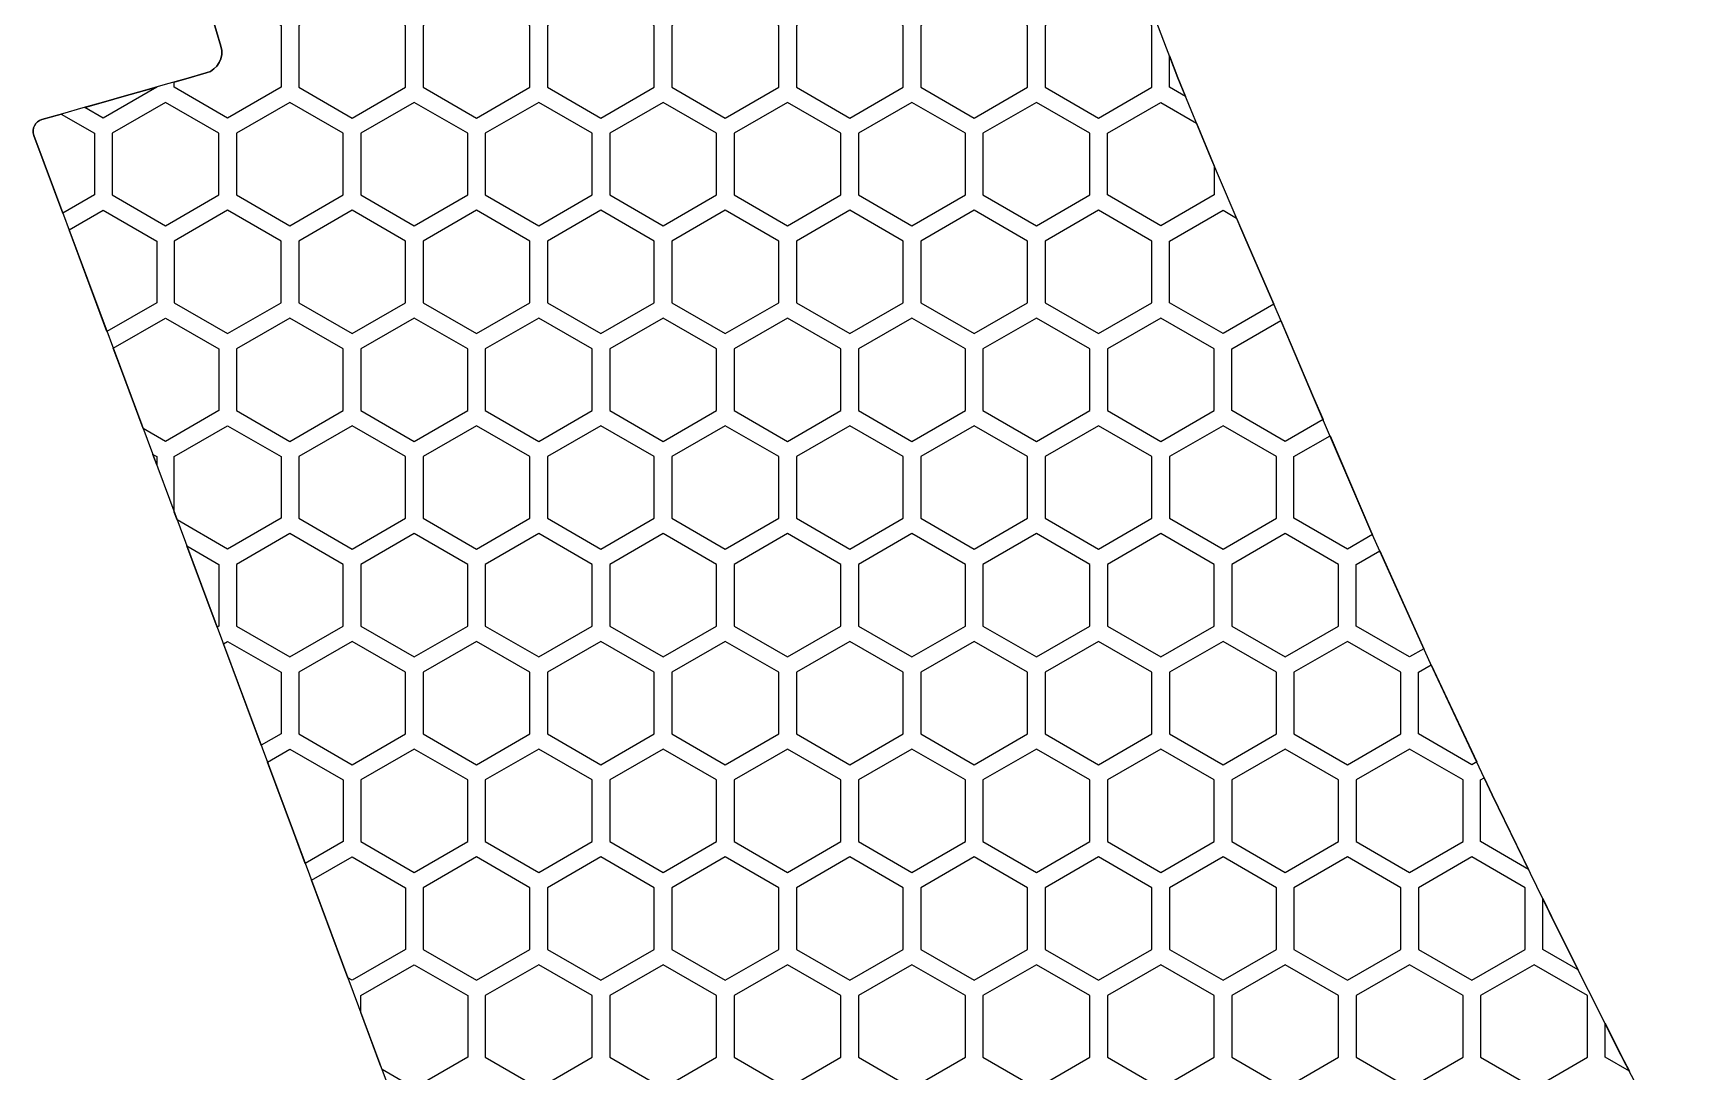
# Model space of a CAD drawing. Header units: millimetres. Extents: x 16 to 185, y -163 to -56.
# Drawn here: x 130.37 to 177.34, y -134.51 to -105.04 of the extents above; entities that cross this region are included whole.
import ezdxf

# ---------------------------------------------------------------- set-up
doc = ezdxf.new("R2010")
doc.units = ezdxf.units.MM
for name, color, linetype in [('outline_5', 3, 'Continuous'), ('pattern_0113', 2, 'Continuous'), ('pattern_0114', 2, 'Continuous'), ('pattern_0115', 2, 'Continuous'), ('pattern_0116', 2, 'Continuous'), ('pattern_0117', 2, 'Continuous'), ('pattern_0118', 2, 'Continuous'), ('pattern_0119', 2, 'Continuous'), ('pattern_0120', 2, 'Continuous'), ('pattern_0121', 2, 'Continuous'), ('pattern_0122', 2, 'Continuous'), ('pattern_0123', 2, 'Continuous'), ('pattern_0124', 2, 'Continuous'), ('pattern_0125', 2, 'Continuous'), ('pattern_0126', 2, 'Continuous'), ('pattern_0127', 2, 'Continuous'), ('pattern_0128', 2, 'Continuous'), ('pattern_0129', 2, 'Continuous'), ('pattern_0130', 2, 'Continuous'), ('pattern_0131', 2, 'Continuous'), ('pattern_0132', 2, 'Continuous'), ('pattern_0133', 2, 'Continuous'), ('pattern_0134', 2, 'Continuous'), ('pattern_0135', 2, 'Continuous'), ('pattern_0136', 2, 'Continuous'), ('pattern_0137', 2, 'Continuous'), ('pattern_0138', 2, 'Continuous'), ('pattern_0139', 2, 'Continuous'), ('pattern_0140', 2, 'Continuous'), ('pattern_0141', 2, 'Continuous'), ('pattern_0142', 2, 'Continuous'), ('pattern_0143', 2, 'Continuous'), ('pattern_0144', 2, 'Continuous'), ('pattern_0145', 2, 'Continuous'), ('pattern_0146', 2, 'Continuous'), ('pattern_0147', 2, 'Continuous'), ('pattern_0148', 2, 'Continuous'), ('pattern_0149', 2, 'Continuous'), ('pattern_0150', 2, 'Continuous'), ('pattern_0151', 2, 'Continuous'), ('pattern_0152', 2, 'Continuous'), ('pattern_0153', 2, 'Continuous'), ('pattern_0154', 2, 'Continuous'), ('pattern_0155', 2, 'Continuous'), ('pattern_0156', 2, 'Continuous'), ('pattern_0157', 2, 'Continuous'), ('pattern_0158', 2, 'Continuous'), ('pattern_0159', 2, 'Continuous'), ('pattern_0160', 2, 'Continuous'), ('pattern_0161', 2, 'Continuous'), ('pattern_0162', 2, 'Continuous'), ('pattern_0163', 2, 'Continuous'), ('pattern_0164', 2, 'Continuous'), ('pattern_0165', 2, 'Continuous'), ('pattern_0166', 2, 'Continuous'), ('pattern_0167', 2, 'Continuous'), ('pattern_0168', 2, 'Continuous'), ('pattern_0169', 2, 'Continuous'), ('pattern_0170', 2, 'Continuous'), ('pattern_0171', 2, 'Continuous'), ('pattern_0172', 2, 'Continuous'), ('pattern_0173', 2, 'Continuous'), ('pattern_0174', 2, 'Continuous'), ('pattern_0175', 2, 'Continuous'), ('pattern_0176', 2, 'Continuous'), ('pattern_0177', 2, 'Continuous'), ('pattern_0178', 2, 'Continuous'), ('pattern_0179', 2, 'Continuous'), ('pattern_0180', 2, 'Continuous'), ('pattern_0181', 2, 'Continuous'), ('pattern_0182', 2, 'Continuous'), ('pattern_0183', 2, 'Continuous'), ('pattern_0184', 2, 'Continuous'), ('pattern_0185', 2, 'Continuous'), ('pattern_0186', 2, 'Continuous'), ('pattern_0187', 2, 'Continuous'), ('pattern_0188', 2, 'Continuous'), ('pattern_0189', 2, 'Continuous'), ('pattern_0190', 2, 'Continuous'), ('pattern_0191', 2, 'Continuous'), ('pattern_0192', 2, 'Continuous'), ('pattern_0193', 2, 'Continuous'), ('pattern_0194', 2, 'Continuous'), ('pattern_0195', 2, 'Continuous'), ('pattern_0196', 2, 'Continuous'), ('pattern_0197', 2, 'Continuous'), ('pattern_0198', 2, 'Continuous'), ('pattern_0199', 2, 'Continuous'), ('pattern_0200', 2, 'Continuous'), ('pattern_0201', 2, 'Continuous'), ('pattern_0202', 2, 'Continuous'), ('pattern_0203', 2, 'Continuous'), ('pattern_0204', 2, 'Continuous'), ('pattern_0205', 2, 'Continuous'), ('pattern_0206', 2, 'Continuous'), ('pattern_0207', 2, 'Continuous'), ('pattern_0208', 2, 'Continuous'), ('pattern_0209', 2, 'Continuous'), ('pattern_0210', 2, 'Continuous'), ('pattern_0211', 2, 'Continuous'), ('pattern_0212', 2, 'Continuous'), ('pattern_0213', 2, 'Continuous'), ('pattern_0214', 2, 'Continuous'), ('pattern_0215', 2, 'Continuous'), ('pattern_0216', 2, 'Continuous'), ('pattern_0217', 2, 'Continuous'), ('pattern_0218', 2, 'Continuous')]:
    doc.layers.add(name, color=color, linetype=linetype)

msp = doc.modelspace()

# ---------------------------------------------------------------- linework, layer by layer
at = {"layer": 'outline_5'}
for points in [[(177.34, -137.703), (175.448, -134.04), (173.595, -130.356), (171.789, -126.651), (170.036, -122.92), (168.344, -119.163), (166.718, -115.375), (165.747, -113.096), (164.765, -110.833), (163.797, -108.573), (162.866, -106.306), (161.996, -104.02)], [(135.453, -104.573), (135.706, -105.402), (135.73, -105.525), (135.729, -105.646), (135.704, -105.763), (135.658, -105.872), (135.591, -105.97), (135.506, -106.054), (135.405, -106.121), (135.288, -106.167), (134.705, -106.333), (134.122, -106.498), (133.538, -106.663), (132.955, -106.828), (132.372, -106.993), (131.789, -107.158), (131.206, -107.323), (130.623, -107.488), (130.554, -107.515), (130.496, -107.555), (130.447, -107.605), (130.41, -107.663), (130.385, -107.727), (130.374, -107.796), (130.377, -107.867), (130.395, -107.938), (132.851, -114.523), (135.307, -121.108), (137.763, -127.694), (140.219, -134.279), (142.675, -140.865)]]:
    msp.add_lwpolyline(points, dxfattribs=at)
at = {"layer": 'pattern_0113'}
msp.add_lwpolyline([(140.219, -134.279), (139.677, -132.827), (139.677, -132.342), (141.193, -131.467), (142.708, -132.342), (142.708, -134.092), (141.193, -134.967), (140.278, -134.439)], close=True, dxfattribs=at)
at = {"layer": 'pattern_0114'}
msp.add_lwpolyline([(146.239, -132.342), (144.724, -131.467), (143.208, -132.342), (143.208, -134.092), (144.724, -134.967), (146.239, -134.092)], close=True, dxfattribs=at)
at = {"layer": 'pattern_0115'}
msp.add_lwpolyline([(149.77, -132.342), (148.255, -131.467), (146.739, -132.342), (146.739, -134.092), (148.255, -134.967), (149.77, -134.092)], close=True, dxfattribs=at)
at = {"layer": 'pattern_0116'}
msp.add_lwpolyline([(153.302, -132.342), (151.786, -131.467), (150.27, -132.342), (150.27, -134.092), (151.786, -134.967), (153.302, -134.092)], close=True, dxfattribs=at)
at = {"layer": 'pattern_0117'}
msp.add_lwpolyline([(156.833, -132.342), (155.317, -131.467), (153.802, -132.342), (153.802, -134.092), (155.317, -134.967), (156.833, -134.092)], close=True, dxfattribs=at)
at = {"layer": 'pattern_0118'}
msp.add_lwpolyline([(160.364, -132.342), (158.848, -131.467), (157.333, -132.342), (157.333, -134.092), (158.848, -134.967), (160.364, -134.092)], close=True, dxfattribs=at)
at = {"layer": 'pattern_0119'}
msp.add_lwpolyline([(163.895, -132.342), (162.379, -131.467), (160.864, -132.342), (160.864, -134.092), (162.379, -134.967), (163.895, -134.092)], close=True, dxfattribs=at)
at = {"layer": 'pattern_0120'}
msp.add_lwpolyline([(167.426, -132.342), (165.91, -131.467), (164.395, -132.342), (164.395, -134.092), (165.91, -134.967), (167.426, -134.092)], close=True, dxfattribs=at)
at = {"layer": 'pattern_0121'}
msp.add_lwpolyline([(170.957, -132.342), (169.441, -131.467), (167.926, -132.342), (167.926, -134.092), (169.441, -134.967), (170.957, -134.092)], close=True, dxfattribs=at)
at = {"layer": 'pattern_0122'}
msp.add_lwpolyline([(174.488, -132.342), (172.972, -131.467), (171.457, -132.342), (171.457, -134.092), (172.972, -134.967), (174.488, -134.092)], close=True, dxfattribs=at)
at = {"layer": 'pattern_0123'}
msp.add_lwpolyline([(175.448, -134.04), (175.682, -134.492), (174.988, -134.092), (174.988, -133.125)], close=True, dxfattribs=at)
at = {"layer": 'pattern_0124'}
msp.add_lwpolyline([(138.277, -129.073), (139.427, -128.409), (140.943, -129.284), (140.943, -131.034), (139.427, -131.909), (139.309, -131.841)], close=True, dxfattribs=at)
at = {"layer": 'pattern_0125'}
msp.add_lwpolyline([(144.474, -129.284), (142.958, -128.409), (141.443, -129.284), (141.443, -131.034), (142.958, -131.909), (144.474, -131.034)], close=True, dxfattribs=at)
at = {"layer": 'pattern_0126'}
msp.add_lwpolyline([(148.005, -129.284), (146.489, -128.409), (144.974, -129.284), (144.974, -131.034), (146.489, -131.909), (148.005, -131.034)], close=True, dxfattribs=at)
at = {"layer": 'pattern_0127'}
msp.add_lwpolyline([(151.536, -129.284), (150.02, -128.409), (148.505, -129.284), (148.505, -131.034), (150.02, -131.909), (151.536, -131.034)], close=True, dxfattribs=at)
at = {"layer": 'pattern_0128'}
msp.add_lwpolyline([(155.067, -129.284), (153.552, -128.409), (152.036, -129.284), (152.036, -131.034), (153.552, -131.909), (155.067, -131.034)], close=True, dxfattribs=at)
at = {"layer": 'pattern_0129'}
msp.add_lwpolyline([(158.598, -129.284), (157.083, -128.409), (155.567, -129.284), (155.567, -131.034), (157.083, -131.909), (158.598, -131.034)], close=True, dxfattribs=at)
at = {"layer": 'pattern_0130'}
msp.add_lwpolyline([(162.129, -129.284), (160.614, -128.409), (159.098, -129.284), (159.098, -131.034), (160.614, -131.909), (162.129, -131.034)], close=True, dxfattribs=at)
at = {"layer": 'pattern_0131'}
msp.add_lwpolyline([(165.66, -129.284), (164.145, -128.409), (162.629, -129.284), (162.629, -131.034), (164.145, -131.909), (165.66, -131.034)], close=True, dxfattribs=at)
at = {"layer": 'pattern_0132'}
msp.add_lwpolyline([(169.191, -129.284), (167.676, -128.409), (166.16, -129.284), (166.16, -131.034), (167.676, -131.909), (169.191, -131.034)], close=True, dxfattribs=at)
at = {"layer": 'pattern_0133'}
msp.add_lwpolyline([(172.722, -129.284), (171.207, -128.409), (169.691, -129.284), (169.691, -131.034), (171.207, -131.909), (172.722, -131.034)], close=True, dxfattribs=at)
at = {"layer": 'pattern_0134'}
msp.add_lwpolyline([(173.595, -130.356), (174.228, -131.614), (173.222, -131.034), (173.222, -129.591)], close=True, dxfattribs=at)
at = {"layer": 'pattern_0135'}
msp.add_lwpolyline([(137.763, -127.694), (137.026, -125.718), (137.662, -125.351), (139.177, -126.226), (139.177, -127.976), (138.1, -128.598)], close=True, dxfattribs=at)
at = {"layer": 'pattern_0136'}
msp.add_lwpolyline([(142.708, -126.226), (141.193, -125.351), (139.677, -126.226), (139.677, -127.976), (141.193, -128.851), (142.708, -127.976)], close=True, dxfattribs=at)
at = {"layer": 'pattern_0137'}
msp.add_lwpolyline([(146.239, -126.226), (144.724, -125.351), (143.208, -126.226), (143.208, -127.976), (144.724, -128.851), (146.239, -127.976)], close=True, dxfattribs=at)
at = {"layer": 'pattern_0138'}
msp.add_lwpolyline([(149.77, -126.226), (148.255, -125.351), (146.739, -126.226), (146.739, -127.976), (148.255, -128.851), (149.77, -127.976)], close=True, dxfattribs=at)
at = {"layer": 'pattern_0139'}
msp.add_lwpolyline([(153.302, -126.226), (151.786, -125.351), (150.27, -126.226), (150.27, -127.976), (151.786, -128.851), (153.302, -127.976)], close=True, dxfattribs=at)
at = {"layer": 'pattern_0140'}
msp.add_lwpolyline([(156.833, -126.226), (155.317, -125.351), (153.802, -126.226), (153.802, -127.976), (155.317, -128.851), (156.833, -127.976)], close=True, dxfattribs=at)
at = {"layer": 'pattern_0141'}
msp.add_lwpolyline([(160.364, -126.226), (158.848, -125.351), (157.333, -126.226), (157.333, -127.976), (158.848, -128.851), (160.364, -127.976)], close=True, dxfattribs=at)
at = {"layer": 'pattern_0142'}
msp.add_lwpolyline([(163.895, -126.226), (162.379, -125.351), (160.864, -126.226), (160.864, -127.976), (162.379, -128.851), (163.895, -127.976)], close=True, dxfattribs=at)
at = {"layer": 'pattern_0143'}
msp.add_lwpolyline([(167.426, -126.226), (165.91, -125.351), (164.395, -126.226), (164.395, -127.976), (165.91, -128.851), (167.426, -127.976)], close=True, dxfattribs=at)
at = {"layer": 'pattern_0144'}
msp.add_lwpolyline([(170.957, -126.226), (169.441, -125.351), (167.926, -126.226), (167.926, -127.976), (169.441, -128.851), (170.957, -127.976)], close=True, dxfattribs=at)
at = {"layer": 'pattern_0145'}
msp.add_lwpolyline([(171.789, -126.651), (172.818, -128.762), (171.457, -127.976), (171.457, -126.226), (171.561, -126.166)], close=True, dxfattribs=at)
at = {"layer": 'pattern_0146'}
msp.add_lwpolyline([(135.775, -122.363), (135.896, -122.293), (137.412, -123.168), (137.412, -124.918), (136.849, -125.243)], close=True, dxfattribs=at)
at = {"layer": 'pattern_0147'}
msp.add_lwpolyline([(140.943, -123.168), (139.427, -122.293), (137.912, -123.168), (137.912, -124.918), (139.427, -125.793), (140.943, -124.918)], close=True, dxfattribs=at)
at = {"layer": 'pattern_0148'}
msp.add_lwpolyline([(144.474, -123.168), (142.958, -122.293), (141.443, -123.168), (141.443, -124.918), (142.958, -125.793), (144.474, -124.918)], close=True, dxfattribs=at)
at = {"layer": 'pattern_0149'}
msp.add_lwpolyline([(148.005, -123.168), (146.489, -122.293), (144.974, -123.168), (144.974, -124.918), (146.489, -125.793), (148.005, -124.918)], close=True, dxfattribs=at)
at = {"layer": 'pattern_0150'}
msp.add_lwpolyline([(151.536, -123.168), (150.02, -122.293), (148.505, -123.168), (148.505, -124.918), (150.02, -125.793), (151.536, -124.918)], close=True, dxfattribs=at)
at = {"layer": 'pattern_0151'}
msp.add_lwpolyline([(155.067, -123.168), (153.552, -122.293), (152.036, -123.168), (152.036, -124.918), (153.552, -125.793), (155.067, -124.918)], close=True, dxfattribs=at)
at = {"layer": 'pattern_0152'}
msp.add_lwpolyline([(158.598, -123.168), (157.083, -122.293), (155.567, -123.168), (155.567, -124.918), (157.083, -125.793), (158.598, -124.918)], close=True, dxfattribs=at)
at = {"layer": 'pattern_0153'}
msp.add_lwpolyline([(162.129, -123.168), (160.614, -122.293), (159.098, -123.168), (159.098, -124.918), (160.614, -125.793), (162.129, -124.918)], close=True, dxfattribs=at)
at = {"layer": 'pattern_0154'}
msp.add_lwpolyline([(165.66, -123.168), (164.145, -122.293), (162.629, -123.168), (162.629, -124.918), (164.145, -125.793), (165.66, -124.918)], close=True, dxfattribs=at)
at = {"layer": 'pattern_0155'}
msp.add_lwpolyline([(169.191, -123.168), (167.676, -122.293), (166.16, -123.168), (166.16, -124.918), (167.676, -125.793), (169.191, -124.918)], close=True, dxfattribs=at)
at = {"layer": 'pattern_0156'}
msp.add_lwpolyline([(171.348, -125.712), (171.207, -125.793), (169.691, -124.918), (169.691, -123.168), (170.054, -122.958)], close=True, dxfattribs=at)
at = {"layer": 'pattern_0157'}
msp.add_lwpolyline([(135.307, -121.108), (134.739, -119.586), (135.646, -120.11), (135.646, -121.86), (135.597, -121.888)], close=True, dxfattribs=at)
at = {"layer": 'pattern_0158'}
msp.add_lwpolyline([(139.177, -120.11), (137.662, -119.235), (136.146, -120.11), (136.146, -121.86), (137.662, -122.735), (139.177, -121.86)], close=True, dxfattribs=at)
at = {"layer": 'pattern_0159'}
msp.add_lwpolyline([(142.708, -120.11), (141.193, -119.235), (139.677, -120.11), (139.677, -121.86), (141.193, -122.735), (142.708, -121.86)], close=True, dxfattribs=at)
at = {"layer": 'pattern_0160'}
msp.add_lwpolyline([(146.239, -120.11), (144.724, -119.235), (143.208, -120.11), (143.208, -121.86), (144.724, -122.735), (146.239, -121.86)], close=True, dxfattribs=at)
at = {"layer": 'pattern_0161'}
msp.add_lwpolyline([(149.77, -120.11), (148.255, -119.235), (146.739, -120.11), (146.739, -121.86), (148.255, -122.735), (149.77, -121.86)], close=True, dxfattribs=at)
at = {"layer": 'pattern_0162'}
msp.add_lwpolyline([(153.302, -120.11), (151.786, -119.235), (150.27, -120.11), (150.27, -121.86), (151.786, -122.735), (153.302, -121.86)], close=True, dxfattribs=at)
at = {"layer": 'pattern_0163'}
msp.add_lwpolyline([(156.833, -120.11), (155.317, -119.235), (153.802, -120.11), (153.802, -121.86), (155.317, -122.735), (156.833, -121.86)], close=True, dxfattribs=at)
at = {"layer": 'pattern_0164'}
msp.add_lwpolyline([(160.364, -120.11), (158.848, -119.235), (157.333, -120.11), (157.333, -121.86), (158.848, -122.735), (160.364, -121.86)], close=True, dxfattribs=at)
at = {"layer": 'pattern_0165'}
msp.add_lwpolyline([(163.895, -120.11), (162.379, -119.235), (160.864, -120.11), (160.864, -121.86), (162.379, -122.735), (163.895, -121.86)], close=True, dxfattribs=at)
at = {"layer": 'pattern_0166'}
msp.add_lwpolyline([(167.426, -120.11), (165.91, -119.235), (164.395, -120.11), (164.395, -121.86), (165.91, -122.735), (167.426, -121.86)], close=True, dxfattribs=at)
at = {"layer": 'pattern_0167'}
msp.add_lwpolyline([(169.847, -122.501), (169.441, -122.735), (167.926, -121.86), (167.926, -120.11), (168.596, -119.723)], close=True, dxfattribs=at)
at = {"layer": 'pattern_0168'}
msp.add_lwpolyline([(133.77, -116.988), (133.881, -117.052), (133.881, -117.284)], close=True, dxfattribs=at)
at = {"layer": 'pattern_0169'}
msp.add_lwpolyline([(134.381, -118.625), (134.381, -117.052), (135.896, -116.177), (137.412, -117.052), (137.412, -118.802), (135.896, -119.677), (134.465, -118.85)], close=True, dxfattribs=at)
at = {"layer": 'pattern_0170'}
msp.add_lwpolyline([(140.943, -117.052), (139.427, -116.177), (137.912, -117.052), (137.912, -118.802), (139.427, -119.677), (140.943, -118.802)], close=True, dxfattribs=at)
at = {"layer": 'pattern_0171'}
msp.add_lwpolyline([(144.474, -117.052), (142.958, -116.177), (141.443, -117.052), (141.443, -118.802), (142.958, -119.677), (144.474, -118.802)], close=True, dxfattribs=at)
at = {"layer": 'pattern_0172'}
msp.add_lwpolyline([(148.005, -117.052), (146.489, -116.177), (144.974, -117.052), (144.974, -118.802), (146.489, -119.677), (148.005, -118.802)], close=True, dxfattribs=at)
at = {"layer": 'pattern_0173'}
msp.add_lwpolyline([(151.536, -117.052), (150.02, -116.177), (148.505, -117.052), (148.505, -118.802), (150.02, -119.677), (151.536, -118.802)], close=True, dxfattribs=at)
at = {"layer": 'pattern_0174'}
msp.add_lwpolyline([(155.067, -117.052), (153.552, -116.177), (152.036, -117.052), (152.036, -118.802), (153.552, -119.677), (155.067, -118.802)], close=True, dxfattribs=at)
at = {"layer": 'pattern_0175'}
msp.add_lwpolyline([(158.598, -117.052), (157.083, -116.177), (155.567, -117.052), (155.567, -118.802), (157.083, -119.677), (158.598, -118.802)], close=True, dxfattribs=at)
at = {"layer": 'pattern_0176'}
msp.add_lwpolyline([(162.129, -117.052), (160.614, -116.177), (159.098, -117.052), (159.098, -118.802), (160.614, -119.677), (162.129, -118.802)], close=True, dxfattribs=at)
at = {"layer": 'pattern_0177'}
msp.add_lwpolyline([(165.66, -117.052), (164.145, -116.177), (162.629, -117.052), (162.629, -118.802), (164.145, -119.677), (165.66, -118.802)], close=True, dxfattribs=at)
at = {"layer": 'pattern_0178'}
msp.add_lwpolyline([(168.344, -119.163), (168.39, -119.265), (167.676, -119.677), (166.16, -118.802), (166.16, -117.052), (167.184, -116.461)], close=True, dxfattribs=at)
at = {"layer": 'pattern_0179'}
msp.add_lwpolyline([(132.851, -114.523), (132.647, -113.975), (134.131, -113.119), (135.646, -113.994), (135.646, -115.744), (134.131, -116.619), (133.496, -116.252)], close=True, dxfattribs=at)
at = {"layer": 'pattern_0180'}
msp.add_lwpolyline([(139.177, -113.994), (137.662, -113.119), (136.146, -113.994), (136.146, -115.744), (137.662, -116.619), (139.177, -115.744)], close=True, dxfattribs=at)
at = {"layer": 'pattern_0181'}
msp.add_lwpolyline([(142.708, -113.994), (141.193, -113.119), (139.677, -113.994), (139.677, -115.744), (141.193, -116.619), (142.708, -115.744)], close=True, dxfattribs=at)
at = {"layer": 'pattern_0182'}
msp.add_lwpolyline([(146.239, -113.994), (144.724, -113.119), (143.208, -113.994), (143.208, -115.744), (144.724, -116.619), (146.239, -115.744)], close=True, dxfattribs=at)
at = {"layer": 'pattern_0183'}
msp.add_lwpolyline([(149.77, -113.994), (148.255, -113.119), (146.739, -113.994), (146.739, -115.744), (148.255, -116.619), (149.77, -115.744)], close=True, dxfattribs=at)
at = {"layer": 'pattern_0184'}
msp.add_lwpolyline([(153.302, -113.994), (151.786, -113.119), (150.27, -113.994), (150.27, -115.744), (151.786, -116.619), (153.302, -115.744)], close=True, dxfattribs=at)
at = {"layer": 'pattern_0185'}
msp.add_lwpolyline([(156.833, -113.994), (155.317, -113.119), (153.802, -113.994), (153.802, -115.744), (155.317, -116.619), (156.833, -115.744)], close=True, dxfattribs=at)
at = {"layer": 'pattern_0186'}
msp.add_lwpolyline([(160.364, -113.994), (158.848, -113.119), (157.333, -113.994), (157.333, -115.744), (158.848, -116.619), (160.364, -115.744)], close=True, dxfattribs=at)
at = {"layer": 'pattern_0187'}
msp.add_lwpolyline([(163.895, -113.994), (162.379, -113.119), (160.864, -113.994), (160.864, -115.744), (162.379, -116.619), (163.895, -115.744)], close=True, dxfattribs=at)
at = {"layer": 'pattern_0188'}
msp.add_lwpolyline([(166.718, -115.375), (166.985, -115.998), (165.91, -116.619), (164.395, -115.744), (164.395, -113.994), (165.787, -113.19)], close=True, dxfattribs=at)
at = {"layer": 'pattern_0189'}
msp.add_lwpolyline([(131.396, -110.621), (132.365, -110.061), (133.881, -110.936), (133.881, -112.686), (132.47, -113.5)], close=True, dxfattribs=at)
at = {"layer": 'pattern_0190'}
msp.add_lwpolyline([(137.412, -110.936), (135.896, -110.061), (134.381, -110.936), (134.381, -112.686), (135.896, -113.561), (137.412, -112.686)], close=True, dxfattribs=at)
at = {"layer": 'pattern_0191'}
msp.add_lwpolyline([(140.943, -110.936), (139.427, -110.061), (137.912, -110.936), (137.912, -112.686), (139.427, -113.561), (140.943, -112.686)], close=True, dxfattribs=at)
at = {"layer": 'pattern_0192'}
msp.add_lwpolyline([(144.474, -110.936), (142.958, -110.061), (141.443, -110.936), (141.443, -112.686), (142.958, -113.561), (144.474, -112.686)], close=True, dxfattribs=at)
at = {"layer": 'pattern_0193'}
msp.add_lwpolyline([(148.005, -110.936), (146.489, -110.061), (144.974, -110.936), (144.974, -112.686), (146.489, -113.561), (148.005, -112.686)], close=True, dxfattribs=at)
at = {"layer": 'pattern_0194'}
msp.add_lwpolyline([(151.536, -110.936), (150.02, -110.061), (148.505, -110.936), (148.505, -112.686), (150.02, -113.561), (151.536, -112.686)], close=True, dxfattribs=at)
at = {"layer": 'pattern_0195'}
msp.add_lwpolyline([(155.067, -110.936), (153.552, -110.061), (152.036, -110.936), (152.036, -112.686), (153.552, -113.561), (155.067, -112.686)], close=True, dxfattribs=at)
at = {"layer": 'pattern_0196'}
msp.add_lwpolyline([(158.598, -110.936), (157.083, -110.061), (155.567, -110.936), (155.567, -112.686), (157.083, -113.561), (158.598, -112.686)], close=True, dxfattribs=at)
at = {"layer": 'pattern_0197'}
msp.add_lwpolyline([(162.129, -110.936), (160.614, -110.061), (159.098, -110.936), (159.098, -112.686), (160.614, -113.561), (162.129, -112.686)], close=True, dxfattribs=at)
at = {"layer": 'pattern_0198'}
msp.add_lwpolyline([(164.765, -110.833), (165.587, -112.728), (164.145, -113.561), (162.629, -112.686), (162.629, -110.936), (164.145, -110.061), (164.53, -110.283)], close=True, dxfattribs=at)
at = {"layer": 'pattern_0199'}
msp.add_lwpolyline([(130.395, -107.938), (130.377, -107.867), (130.374, -107.796), (130.385, -107.727), (130.41, -107.663), (130.447, -107.605), (130.496, -107.555), (130.554, -107.515), (130.623, -107.488), (131.171, -107.333), (132.115, -107.878), (132.115, -109.628), (131.218, -110.145)], close=True, dxfattribs=at)
at = {"layer": 'pattern_0200'}
msp.add_lwpolyline([(135.646, -107.878), (134.131, -107.003), (132.615, -107.878), (132.615, -109.628), (134.131, -110.503), (135.646, -109.628)], close=True, dxfattribs=at)
at = {"layer": 'pattern_0201'}
msp.add_lwpolyline([(139.177, -107.878), (137.662, -107.003), (136.146, -107.878), (136.146, -109.628), (137.662, -110.503), (139.177, -109.628)], close=True, dxfattribs=at)
at = {"layer": 'pattern_0202'}
msp.add_lwpolyline([(142.708, -107.878), (141.193, -107.003), (139.677, -107.878), (139.677, -109.628), (141.193, -110.503), (142.708, -109.628)], close=True, dxfattribs=at)
at = {"layer": 'pattern_0203'}
msp.add_lwpolyline([(146.239, -107.878), (144.724, -107.003), (143.208, -107.878), (143.208, -109.628), (144.724, -110.503), (146.239, -109.628)], close=True, dxfattribs=at)
at = {"layer": 'pattern_0204'}
msp.add_lwpolyline([(149.77, -107.878), (148.255, -107.003), (146.739, -107.878), (146.739, -109.628), (148.255, -110.503), (149.77, -109.628)], close=True, dxfattribs=at)
at = {"layer": 'pattern_0205'}
msp.add_lwpolyline([(153.302, -107.878), (151.786, -107.003), (150.27, -107.878), (150.27, -109.628), (151.786, -110.503), (153.302, -109.628)], close=True, dxfattribs=at)
at = {"layer": 'pattern_0206'}
msp.add_lwpolyline([(156.833, -107.878), (155.317, -107.003), (153.802, -107.878), (153.802, -109.628), (155.317, -110.503), (156.833, -109.628)], close=True, dxfattribs=at)
at = {"layer": 'pattern_0207'}
msp.add_lwpolyline([(160.364, -107.878), (158.848, -107.003), (157.333, -107.878), (157.333, -109.628), (158.848, -110.503), (160.364, -109.628)], close=True, dxfattribs=at)
at = {"layer": 'pattern_0208'}
msp.add_lwpolyline([(163.797, -108.573), (163.895, -108.802), (163.895, -109.628), (162.379, -110.503), (160.864, -109.628), (160.864, -107.878), (162.379, -107.003), (163.392, -107.587)], close=True, dxfattribs=at)
at = {"layer": 'pattern_0209'}
msp.add_lwpolyline([(132.372, -106.993), (132.955, -106.828), (133.538, -106.663), (133.881, -106.566), (133.881, -106.57), (132.365, -107.445), (131.842, -107.143)], close=True, dxfattribs=at)
at = {"layer": 'pattern_0210'}
msp.add_lwpolyline([(134.705, -106.333), (135.288, -106.167), (135.405, -106.121), (135.506, -106.054), (135.591, -105.97), (135.658, -105.872), (135.704, -105.763), (135.729, -105.646), (135.73, -105.525), (135.706, -105.402), (135.453, -104.573), (135.357, -104.256), (135.896, -103.945), (137.412, -104.82), (137.412, -106.57), (135.896, -107.445), (134.381, -106.57), (134.381, -106.424)], close=True, dxfattribs=at)
at = {"layer": 'pattern_0211'}
msp.add_lwpolyline([(140.943, -104.82), (139.427, -103.945), (137.912, -104.82), (137.912, -106.57), (139.427, -107.445), (140.943, -106.57)], close=True, dxfattribs=at)
at = {"layer": 'pattern_0212'}
msp.add_lwpolyline([(144.474, -104.82), (142.958, -103.945), (141.443, -104.82), (141.443, -106.57), (142.958, -107.445), (144.474, -106.57)], close=True, dxfattribs=at)
at = {"layer": 'pattern_0213'}
msp.add_lwpolyline([(148.005, -104.82), (146.489, -103.945), (144.974, -104.82), (144.974, -106.57), (146.489, -107.445), (148.005, -106.57)], close=True, dxfattribs=at)
at = {"layer": 'pattern_0214'}
msp.add_lwpolyline([(151.536, -104.82), (150.02, -103.945), (148.505, -104.82), (148.505, -106.57), (150.02, -107.445), (151.536, -106.57)], close=True, dxfattribs=at)
at = {"layer": 'pattern_0215'}
msp.add_lwpolyline([(155.067, -104.82), (153.552, -103.945), (152.036, -104.82), (152.036, -106.57), (153.552, -107.445), (155.067, -106.57)], close=True, dxfattribs=at)
at = {"layer": 'pattern_0216'}
msp.add_lwpolyline([(158.598, -104.82), (157.083, -103.945), (155.567, -104.82), (155.567, -106.57), (157.083, -107.445), (158.598, -106.57)], close=True, dxfattribs=at)
at = {"layer": 'pattern_0217'}
msp.add_lwpolyline([(162.129, -104.82), (160.614, -103.945), (159.098, -104.82), (159.098, -106.57), (160.614, -107.445), (162.129, -106.57)], close=True, dxfattribs=at)
at = {"layer": 'pattern_0218'}
msp.add_lwpolyline([(162.866, -106.306), (163.081, -106.831), (162.629, -106.57), (162.629, -105.685)], close=True, dxfattribs=at)

doc.saveas('drawing.dxf')
